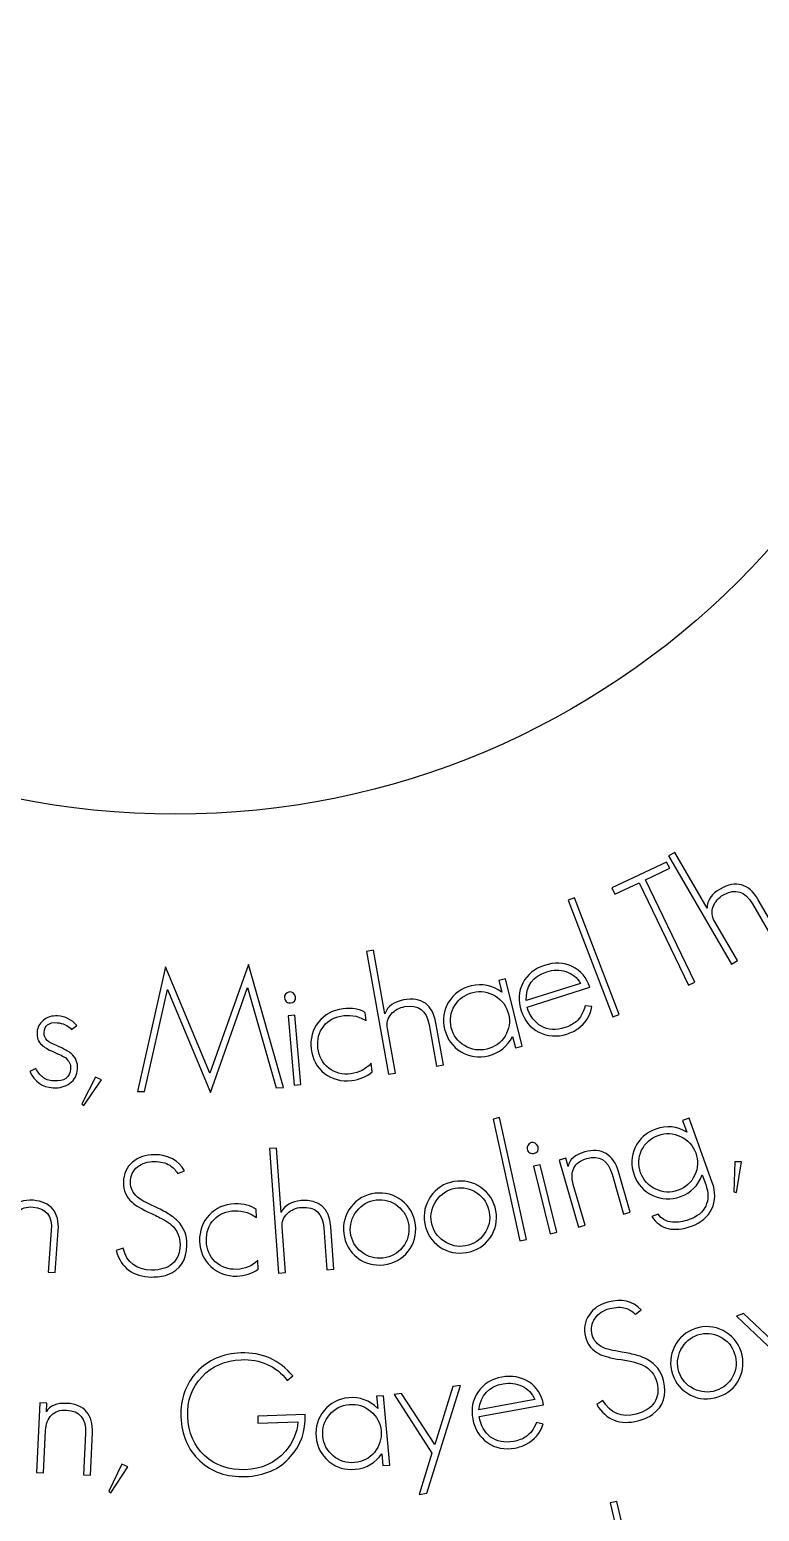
# Model space of a CAD drawing. Extents: x 17 to 567, y 64 to 412.
# Drawn here: x 167.2 to 226.5, y 129 to 249.4 of the extents above; entities that cross this region are included whole.
import ezdxf

# ---------------------------------------------------------------- set-up
doc = ezdxf.new("R2010")
doc.units = 0
doc.layers.add('Names', color=7, linetype='CONTINUOUS')

msp = doc.modelspace()

# ---------------------------------------------------------------- linework, layer by layer
at = {"layer": 'Names', "color": 7}
for points in [[(222.253502, 177.990997), (219.623547, 182.527499), (219.131885, 182.248133), (224.226648, 173.460021), (224.718318, 173.739336), (222.866176, 176.934148)], [(219.216501, 181.242885), (218.972102, 181.749251), (214.516803, 179.641782), (214.761205, 179.135394), (216.732906, 180.068068), (220.746103, 171.753098), (221.257636, 171.995056), (217.244408, 180.310022), (219.216501, 181.242885)], [(215.109919, 169.368913), (211.483135, 178.844098), (210.965658, 178.649881), (214.592442, 169.174696), (215.109919, 169.368913)], [(225.949976, 178.354299), (227.664275, 175.397267), (228.156287, 175.676834)], [(228.156287, 175.676834), (226.414259, 178.681721)], [(196.071323, 169.426783), (195.154344, 174.577962), (194.596058, 174.480463), (196.372429, 164.501587), (196.930718, 164.599087), (196.284932, 168.22678)], [(187.837174, 163.423854), (184.983916, 173.427477), (181.868022, 164.602668), (178.264885, 173.229657), (175.974273, 163.098943), (176.540933, 163.114973), (178.426669, 171.399409), (181.912418, 163.01545), (184.925403, 171.563617), (187.256163, 163.408462), (187.837174, 163.423854)], [(207.239766, 166.774447), (205.887283, 172.268775), (205.336109, 172.135729), (205.57188, 171.177991)], [(211.958081, 171.89124), (207.547348, 170.484873)], [(207.634005, 169.9516), (212.728957, 171.575959)], [(211.958081, 171.892369), (211.958081, 171.89124)], [(188.827737, 170.784181), (188.827737, 170.784201)], [(212.905227, 170.006577), (212.346187, 170.072945)], [(189.259817, 163.674642), (188.774352, 169.309274), (188.209106, 169.261623), (188.694571, 163.626983), (189.259817, 163.674642)], [(193.753757, 169.214137), (194.162863, 169.055754), (194.547975, 168.867252), (194.466995, 169.533553)], [(200.829051, 165.265227), (200.221678, 168.677257)], [(206.121452, 169.407843), (206.121452, 169.407843)], [(170.608529, 168.14975), (171.046865, 168.477133)], [(199.672629, 168.525461), (200.270358, 165.167733), (200.829051, 165.265227)], [(206.456046, 167.586144), (206.688591, 166.641402), (207.239766, 166.774447)], [(167.729177, 164.980936), (167.226434, 164.726566)], [(195.053224, 164.707127), (194.969037, 165.400403)], [(171.108728, 164.932165), (171.108728, 164.932095)], [(173.048668, 164.048923), (172.574204, 164.275544), (171.451699, 162.090775), (171.625827, 161.959781), (173.048668, 164.048923)], [(195.053145, 164.707175), (195.053224, 164.707127)], [(207.591242, 151.089826), (205.400625, 160.985536), (204.862628, 160.867776), (207.053245, 150.972063), (207.591242, 151.089826)], [(222.678306, 155.722554), (220.799327, 160.929258), (220.267764, 160.739613), (220.602607, 159.811776)], [(187.641236, 153.283581), (187.261889, 158.500527), (186.699034, 158.460189), (187.433895, 148.35389), (187.996748, 148.394231), (187.729597, 152.068231)], [(208.523916, 158.622896), (208.523874, 158.622904)], [(221.334302, 158.10854), (221.334172, 158.108681)], [(179.247546, 156.430444), (179.786977, 156.657517)], [(210.047843, 151.663578), (208.699343, 157.157409), (208.150694, 157.024121), (209.49922, 151.530324), (210.047843, 151.663578)], [(210.9576, 157.017164), (210.767495, 157.675027), (210.225112, 157.520067), (211.795885, 152.084958), (212.33822, 152.239918), (211.383595, 155.543222)], [(216.017263, 153.291469), (215.06261, 156.594785)], [(225.044731, 157.38462), (224.520337, 157.391619), (224.438453, 154.941818), (224.651161, 154.896171), (225.044731, 157.38462)], [(214.534953, 156.387032), (215.474409, 153.136332), (216.017263, 153.291469)], [(221.858309, 156.332146), (222.142067, 155.545914)], [(222.67821, 155.722673), (222.678306, 155.722554)], [(184.893647, 153.269228), (185.284996, 153.075239), (185.649867, 152.853184), (185.62935, 153.524009)], [(204.551732, 153.31026), (204.551732, 153.31026)], [(205.094084, 153.406359), (205.094084, 153.406359)], [(218.286426, 153.136764), (217.755303, 152.947119)], [(168.974499, 151.807446), (168.722432, 148.434442), (169.285454, 148.39282)], [(169.285454, 148.39282), (169.541608, 151.820412)], [(191.114993, 152.022996), (191.362265, 148.622425), (191.92553, 148.662938)], [(191.92553, 148.662938), (191.674284, 152.118531)], [(198.012174, 152.209006), (198.012174, 152.209006)], [(198.558999, 152.275173), (198.558999, 152.275173)], [(179.999174, 150.643607), (179.999174, 150.643881)], [(174.804934, 150.369538), (174.238612, 150.183548)], [(185.775623, 148.66504), (185.755105, 149.362993)], [(185.775868, 148.66504), (185.775623, 148.66504)], [(229.697331, 146.823258), (229.121391, 146.598228), (228.81301, 141.68278), (225.206337, 145.068126), (224.64369, 144.848351), (228.751686, 140.938041), (228.547208, 137.445744), (229.135615, 137.675679), (229.697331, 146.823258)], [(216.437983, 145.012461), (216.896084, 145.374498)], [(224.492035, 141.794693), (224.492247, 141.794744)], [(225.014468, 141.965499), (225.01475, 141.965449)], [(188.150921, 139.632656), (188.59222, 139.990251)], [(202.217347, 139.207903), (201.604262, 139.12552), (200.133218, 134.42363), (197.436517, 138.565376), (196.837554, 138.484793), (199.896168, 133.714515), (198.865134, 130.37045), (199.491513, 130.454637), (202.217347, 139.207903)], [(218.710756, 139.63503), (218.710724, 139.635061)], [(168.57354, 137.084867), (168.605474, 137.768584), (168.042807, 137.794605), (167.779127, 132.145588), (168.341791, 132.119568), (168.502005, 135.552914)], [(196.477546, 132.755976), (195.965222, 138.388005), (195.403828, 138.337355), (195.493022, 137.355631)], [(208.249345, 138.070813), (203.719311, 137.249913)], [(203.734345, 136.709774), (208.967118, 137.658102)], [(208.249345, 138.070884), (208.249345, 138.070813)], [(213.78749, 137.992392), (213.292535, 137.662954)], [(189.609806, 136.846333), (185.750115, 136.713968), (185.768347, 136.152664), (189.009788, 136.264038)], [(189.608649, 136.846561), (189.609806, 136.846333)], [(208.933903, 136.079298), (208.39198, 136.217601)], [(171.753135, 135.347476), (171.595435, 131.968816), (172.158048, 131.942727)], [(172.158048, 131.942727), (172.318262, 135.376071)], [(195.770054, 135.524344), (195.770054, 135.524344)], [(195.827955, 133.673763), (195.916042, 132.705325), (196.477546, 132.755976)], [(175.187613, 132.615074), (174.711318, 132.831425), (173.643657, 130.623129), (173.819606, 130.495779), (175.187613, 132.615074)], [(217.222615, 119.935557), (214.918033, 129.80269), (214.384557, 129.678083), (216.68913, 119.810931), (217.222615, 119.935557)]]:
    msp.add_lwpolyline(points, dxfattribs=at)
for points in [[(179.056933, 185.631686), (143.328819, 185.631686), (114.371656, 214.588869), (114.371656, 250.316963)], [(243.74221, 250.24564), (243.70367, 214.5503), (214.761284, 185.631686), (179.056933, 185.631686)], [(223.309208, 179.553941), (222.621438, 179.163164), (222.269547, 178.642171), (222.253502, 177.990997)], [(226.414259, 178.681721), (225.647778, 180.003851), (224.612759, 180.294599), (223.309208, 179.553941)], [(223.584691, 179.078819), (224.560226, 179.633064), (225.34865, 179.391567), (225.949976, 178.354299)], [(222.759597, 178.136395), (222.909762, 178.537373), (223.184672, 178.851515), (223.584691, 179.078819)], [(222.866176, 176.934148), (222.636814, 177.329922), (222.601186, 177.730669), (222.759597, 178.136395)], [(211.298186, 173.248986), (210.610436, 173.576389), (209.862773, 173.611357), (209.055208, 173.353973)], [(209.055208, 173.353973), (208.239055, 173.093736), (207.649482, 172.613224), (207.286502, 171.912441)], [(207.547348, 170.484873), (207.542353, 171.691704), (208.101463, 172.474235), (209.22484, 172.83242)], [(209.22484, 172.83242), (209.760289, 173.003134), (210.28231, 173.00656), (210.790909, 172.843822)], [(210.790909, 172.843822), (211.32001, 172.676769), (211.709099, 172.359687), (211.958081, 171.892369)], [(212.728957, 171.575959), (212.471706, 172.366675), (211.994778, 172.924354), (211.298186, 173.248986)], [(188.333874, 171.196268), (188.035497, 171.115987), (187.896878, 170.953032), (187.918039, 170.70738)], [(188.827737, 170.784201), (188.728234, 171.078299), (188.563527, 171.215668), (188.333874, 171.196268)], [(203.099018, 171.680756), (202.292743, 171.486305), (201.679669, 171.046989), (201.259767, 170.363049)], [(201.754545, 170.088069), (202.09324, 170.639461), (202.585072, 170.992952), (203.230012, 171.14855)], [(205.57188, 171.177991), (204.810205, 171.727122), (203.985913, 171.894703), (203.099018, 171.680756)], [(203.230012, 171.14855), (203.866231, 171.302138), (204.468436, 171.207613), (205.036626, 170.865693)], [(207.286502, 171.912441), (206.929499, 171.223198), (206.882489, 170.474465), (207.145458, 169.666209)], [(187.918039, 170.70738), (187.938557, 170.571823), (187.994217, 170.466656), (188.084178, 170.39176)], [(188.084178, 170.39176), (188.201478, 170.319186), (188.310571, 170.287233), (188.411462, 170.29566)], [(188.411462, 170.29566), (188.714834, 170.321201), (188.853614, 170.484162), (188.827737, 170.784181)], [(192.677127, 169.817161), (191.835058, 169.716969), (191.168316, 169.357113), (190.676987, 168.73776)], [(194.466995, 169.533553), (193.997095, 169.808714), (193.400466, 169.903259), (192.677127, 169.817161)], [(197.600553, 170.541812), (196.819576, 170.405563), (196.309858, 170.033894), (196.071323, 169.426783)], [(196.59718, 169.393379), (196.875902, 169.720074), (197.242368, 169.92302), (197.696593, 170.002282)], [(200.221678, 168.677257), (199.954408, 170.178513), (199.080704, 170.800034), (197.600553, 170.541812)], [(197.696593, 170.002282), (198.804293, 170.195579), (199.462966, 169.703245), (199.672629, 168.525461)], [(201.259767, 170.363049), (200.846447, 169.690121), (200.737998, 168.954583), (200.934467, 168.156416)], [(201.472125, 168.286199), (201.314885, 168.924941), (201.40886, 169.525586), (201.754545, 170.088069)], [(205.036626, 170.865693), (205.604793, 170.523622), (205.966404, 170.037678), (206.121452, 169.407843)], [(208.790196, 168.407032), (208.256832, 168.707017), (207.871438, 169.221853), (207.634005, 169.9516)], [(212.346187, 170.072945), (212.203321, 169.49996), (211.968532, 169.075063), (211.642048, 168.798302)], [(211.749358, 168.199822), (212.38672, 168.652421), (212.771993, 169.254647), (212.905227, 170.006577)], [(168.330482, 168.893007), (168.017213, 168.63962), (167.84749, 168.321665), (167.82124, 167.939226)], [(169.477233, 169.241473), (169.017053, 169.272506), (168.634811, 169.156086), (168.330482, 168.893007)], [(168.386811, 167.901205), (168.426249, 168.47487), (168.77715, 168.739442), (169.439734, 168.694918)], [(169.439734, 168.694918), (169.927112, 168.662082), (170.316728, 168.480396), (170.608529, 168.14975)], [(171.046865, 168.477133), (170.635224, 168.943991), (170.11199, 169.198773), (169.477233, 169.241473)], [(190.676987, 168.73776), (190.185633, 168.118355), (189.990606, 167.391715), (190.091887, 166.557785)], [(191.105945, 168.416261), (191.492587, 168.903619), (192.038343, 169.189281), (192.743263, 169.273197)], [(192.743263, 169.273197), (193.054774, 169.310135), (193.391626, 169.291429), (193.753757, 169.214137)], [(196.284932, 168.22678), (196.205049, 168.676176), (196.308864, 169.065013), (196.59718, 169.393379)], [(206.121452, 169.407843), (206.278694, 168.769363), (206.184418, 168.168859), (205.838925, 167.606365)], [(207.145458, 169.666209), (207.405475, 168.866992), (207.889407, 168.287731), (208.597308, 167.928383)], [(211.642048, 168.798302), (211.383135, 168.58173), (211.069295, 168.414629), (210.700465, 168.29703)], [(167.82124, 167.939226), (167.790611, 167.492849), (167.914337, 167.14135), (168.192712, 166.884748)], [(168.647347, 167.252083), (168.456319, 167.429637), (168.36933, 167.646056), (168.386811, 167.901205)], [(190.641359, 166.623122), (190.556473, 167.320962), (190.71143, 167.918683), (191.105945, 168.416261)], [(200.934467, 168.156416), (201.130958, 167.358232), (201.574521, 166.751121), (202.265176, 166.335106)], [(202.556903, 166.82856), (201.988694, 167.170749), (201.627085, 167.656629), (201.472125, 168.286199)], [(205.838925, 167.606365), (205.500266, 167.054702), (205.008367, 166.701049), (204.363159, 166.545393)], [(204.494062, 166.01346), (205.389996, 166.22958), (206.043973, 166.753845), (206.456046, 167.586144)], [(208.597308, 167.928383), (209.296364, 167.566205), (210.053959, 167.515241), (210.8701, 167.775478)], [(210.700465, 168.29703), (209.980742, 168.067536), (209.343992, 168.104182), (208.790196, 168.407032)], [(210.8701, 167.775478), (211.21243, 167.884568), (211.505509, 168.026083), (211.749358, 168.199822)], [(168.192712, 166.884748), (168.383498, 166.707199), (168.703501, 166.520927), (169.152429, 166.325999)], [(169.408743, 166.830632), (169.058065, 166.973038), (168.804265, 167.11365), (168.647347, 167.252083)], [(169.152429, 166.325999), (169.394677, 166.218509), (169.598507, 166.124712), (169.763965, 166.04488)], [(170.160402, 166.471016), (169.96436, 166.580329), (169.714003, 166.700101), (169.408743, 166.830632)], [(170.598759, 166.187727), (170.502459, 166.267409), (170.356279, 166.361855), (170.160402, 166.471016)], [(171.108728, 164.932095), (171.143865, 165.442115), (170.973629, 165.860665), (170.598759, 166.187727)], [(190.091887, 166.557785), (190.192993, 165.724132), (190.556583, 165.064079), (191.182221, 164.577652)], [(191.520566, 165.004028), (191.018075, 165.394716), (190.725004, 165.934407), (190.641359, 166.623122)], [(202.265176, 166.335106), (202.944829, 165.926169), (203.68779, 165.818953), (204.494062, 166.01346)], [(204.363159, 166.545393), (203.727208, 166.392027), (203.125124, 166.486332), (202.556903, 166.82856)], [(168.25017, 164.287067), (168.039985, 164.456629), (167.866179, 164.688015), (167.729177, 164.980936)], [(170.542732, 164.970214), (170.492781, 164.24144), (170.035401, 163.906146), (169.170669, 163.964276)], [(169.763965, 166.04488), (169.929415, 165.965), (170.056305, 165.894947), (170.144674, 165.834235)], [(170.144674, 165.834235), (170.431909, 165.577012), (170.564612, 165.28901), (170.542732, 164.970214)], [(193.317822, 164.542236), (192.622139, 164.459353), (192.023049, 164.613409), (191.520566, 165.004028)], [(194.969037, 165.400403), (194.527596, 164.906768), (193.977184, 164.620719), (193.317822, 164.542236)], [(167.226434, 164.726566), (167.613719, 163.904487), (168.248988, 163.463726), (169.132261, 163.404364)], [(169.170669, 163.964276), (168.775075, 163.991002), (168.468263, 164.098464), (168.25017, 164.287067)], [(169.132261, 163.404364), (169.647435, 163.369732), (170.099688, 163.494757), (170.489005, 163.779739)], [(170.489005, 163.779739), (170.868411, 164.056063), (171.075003, 164.440201), (171.108728, 164.932165)], [(191.182221, 164.577652), (191.807869, 164.091236), (192.541748, 163.89814), (193.383829, 163.998371)], [(193.383829, 163.998371), (194.024733, 164.074548), (194.58119, 164.310921), (195.053145, 164.707175)], [(220.602607, 159.811776), (219.790428, 160.278434), (218.956695, 160.359127), (218.101362, 160.053867)], [(207.974393, 158.954936), (207.693297, 158.830095), (207.582135, 158.64807), (207.640925, 158.408553)], [(208.523874, 158.622904), (208.380547, 158.898356), (208.197241, 159.009018), (207.974393, 158.954936)], [(218.101362, 160.053867), (217.323808, 159.776329), (216.763448, 159.275619), (216.420226, 158.551671)], [(216.939297, 158.329576), (217.216149, 158.913189), (217.665599, 159.316022), (218.287583, 159.538027)], [(218.287583, 159.538027), (218.901117, 159.75689), (219.507237, 159.72608), (220.105949, 159.445133)], [(220.105949, 159.445133), (220.70465, 159.164226), (221.114098, 158.718702), (221.334302, 158.10854)], [(177.350129, 157.970059), (176.652346, 157.977058), (176.062595, 157.773568), (175.580873, 157.358763)], [(179.786977, 156.657517), (179.3187, 157.520479), (178.50643, 157.957986), (177.350129, 157.970059)], [(207.640925, 158.408553), (207.682465, 158.277791), (207.75343, 158.182392), (207.853161, 158.121985)], [(207.853161, 158.121985), (207.9796, 158.068129), (208.091995, 158.053114), (208.189963, 158.076835)], [(208.189963, 158.076835), (208.484416, 158.148308), (208.595739, 158.330316), (208.523916, 158.622896)], [(212.323454, 158.191042), (211.520617, 157.96157), (211.065319, 157.570269), (210.9576, 157.017164)], [(214.052269, 158.05822), (213.578996, 158.340916), (213.002718, 158.385191), (212.323454, 158.191042)], [(212.475549, 157.664525), (213.516374, 157.96203), (214.202854, 157.536264), (214.534953, 156.387032)], [(215.06261, 156.594785), (214.862235, 157.287691), (214.525592, 157.775506), (214.052269, 158.05822)], [(216.420226, 158.551671), (216.082332, 157.839402), (216.052891, 157.096655), (216.331935, 156.323388)], [(216.850505, 156.508244), (216.627318, 157.127056), (216.656756, 157.734155), (216.939297, 158.329576)], [(221.334172, 158.108681), (221.55737, 157.490118), (221.527929, 156.883159), (221.245382, 156.287761)], [(175.580873, 157.358763), (175.090255, 156.953218), (174.84138, 156.412686), (174.834259, 155.737168)], [(175.398546, 155.731343), (175.403541, 156.251425), (175.601204, 156.669201), (175.990002, 156.984711)], [(175.990002, 156.984711), (176.35115, 157.282374), (176.802613, 157.428384), (177.344352, 157.422748)], [(177.344352, 157.422748), (177.858338, 157.417753), (178.274932, 157.312527), (178.594111, 157.108406)], [(178.594111, 157.108406), (178.849441, 156.959836), (179.067254, 156.733765), (179.247546, 156.430444)], [(211.383595, 155.543222), (211.233882, 156.060778), (211.252822, 156.507784), (211.440152, 156.884229)], [(211.440152, 156.884229), (211.618616, 157.258139), (211.963728, 157.518235), (212.475549, 157.664525)], [(174.834259, 155.737168), (174.82726, 155.061618), (175.059964, 154.515933), (175.533036, 154.100045)], [(175.991571, 154.50614), (175.591303, 154.85743), (175.393621, 155.265848), (175.398546, 155.731343)], [(201.689998, 155.780272), (200.876707, 155.636265), (200.245066, 155.232281), (199.795184, 154.568285)], [(203.886819, 155.306768), (203.226746, 155.764868), (202.49447, 155.922706), (201.689998, 155.780272)], [(201.786558, 155.240863), (202.44654, 155.357711), (203.04342, 155.227175), (203.577215, 154.84865)], [(216.331935, 156.323388), (216.610983, 155.550136), (217.114405, 154.99268), (217.842188, 154.650988)], [(218.078798, 155.171851), (217.48003, 155.452877), (217.070601, 155.898353), (216.850505, 156.508244)], [(221.245382, 156.287761), (220.96857, 155.703846), (220.51908, 155.300861), (219.896845, 155.078755)], [(220.082686, 154.5636), (220.946686, 154.871984), (221.538571, 155.461496), (221.858309, 156.332146)], [(222.142067, 155.545914), (222.380813, 154.884357), (222.381084, 154.302564), (222.142914, 153.800511)], [(222.636266, 153.569055), (222.946443, 154.222893), (222.960446, 154.940773), (222.67821, 155.722673)], [(167.528855, 154.262102), (166.695783, 154.323765), (166.132346, 154.11354), (165.838468, 153.631948)], [(169.104141, 153.541436), (168.75876, 153.969782), (168.233652, 154.209998), (167.528855, 154.262102)], [(177.36067, 153.752592), (176.675423, 154.070087), (176.219056, 154.321281), (175.991571, 154.50614)], [(189.270039, 154.238238), (188.482667, 154.18168), (187.939742, 153.863384), (187.641236, 153.283581)], [(191.674284, 152.118531), (191.5636, 153.638975), (190.76228, 154.345538), (189.270039, 154.238238)], [(195.291865, 154.832324), (194.471821, 154.733323), (193.818724, 154.364487), (193.332667, 153.726205)], [(193.791295, 153.381704), (194.198361, 153.90911), (194.720704, 154.211361), (195.358345, 154.288448)], [(197.459038, 154.238968), (196.825421, 154.732592), (196.103045, 154.930393), (195.291865, 154.832324)], [(195.358345, 154.288448), (196.023803, 154.369033), (196.612516, 154.205562), (197.124518, 153.798558)], [(198.558999, 152.275173), (198.459499, 153.090716), (198.092636, 153.745303), (197.459038, 154.238968)], [(199.795184, 154.568285), (199.334755, 153.912065), (199.176191, 153.183912), (199.319419, 152.383874)], [(199.861782, 152.479843), (199.749035, 153.109013), (199.885715, 153.698885), (200.272221, 154.249467)], [(200.272221, 154.249467), (200.649397, 154.79842), (201.154171, 155.128877), (201.786558, 155.240863)], [(203.577215, 154.84865), (204.109419, 154.479123), (204.43429, 153.966319), (204.551732, 153.31026)], [(205.094084, 153.406359), (204.949394, 154.215186), (204.546846, 154.848642), (203.886819, 155.306768)], [(217.842188, 154.650988), (218.558288, 154.315205), (219.305149, 154.286069), (220.082686, 154.5636)], [(219.896845, 155.078755), (219.283559, 154.859891), (218.677521, 154.890933), (218.078798, 155.171851)], [(166.244953, 153.340861), (166.542686, 153.630057), (166.957098, 153.755025), (167.488162, 153.715776)], [(167.488162, 153.715776), (168.568153, 153.635893), (169.063588, 152.999835), (168.974499, 151.807446)], [(169.541608, 151.820412), (169.595261, 152.539401), (169.449414, 153.11308), (169.104141, 153.541436)], [(175.533036, 154.100045), (175.814663, 153.841633), (176.343824, 153.534959), (177.120564, 153.179989)], [(177.120564, 153.179989), (177.531516, 152.992856), (177.869359, 152.825046), (178.134072, 152.676293)], [(178.469804, 153.172668), (178.159726, 153.363224), (177.790009, 153.556411), (177.36067, 153.752592)], [(179.220958, 152.59648), (179.030164, 152.79024), (178.779859, 152.982213), (178.469804, 153.172668)], [(181.799978, 153.067391), (181.257033, 152.494056), (180.99823, 151.787617), (181.023548, 150.948071)], [(183.880272, 153.965151), (183.036351, 153.940033), (182.342911, 153.640717), (181.799978, 153.067391)], [(182.196562, 152.709228), (182.623779, 153.160389), (183.190628, 153.396479), (183.89707, 153.417561)], [(185.62935, 153.524009), (185.188228, 153.83972), (184.605202, 153.986761), (183.880272, 153.965151)], [(183.89707, 153.417561), (184.209278, 153.426564), (184.541468, 153.377417), (184.893647, 153.269228)], [(187.729597, 152.068231), (187.696464, 152.523337), (187.839367, 152.899672), (188.158535, 153.197173)], [(188.158535, 153.197173), (188.46809, 153.493998), (188.851831, 153.658886), (189.30977, 153.69181)], [(189.30977, 153.69181), (190.426509, 153.772091), (191.028272, 153.215845), (191.114993, 152.022996)], [(193.332667, 153.726205), (192.836529, 153.096262), (192.637766, 152.377919), (192.736388, 151.571246)], [(193.283236, 151.637303), (193.205656, 152.271702), (193.374927, 152.853144), (193.791295, 153.381704)], [(197.124518, 153.798558), (197.63541, 153.400342), (197.931292, 152.870512), (198.012174, 152.209006)], [(204.551732, 153.31026), (204.667668, 152.66324), (204.535701, 152.069786), (204.157298, 151.529895)], [(204.631564, 151.224279), (205.084703, 151.870162), (205.238892, 152.59753), (205.094084, 153.406359)], [(217.755303, 152.947119), (218.452686, 151.906148), (219.531466, 151.646232), (220.991647, 152.167392)], [(219.442645, 152.487441), (218.918911, 152.533587), (218.53348, 152.749891), (218.286426, 153.136764)], [(222.142914, 153.800511), (221.913439, 153.301311), (221.466241, 152.933016), (220.801015, 152.695574)], [(220.991647, 152.167392), (221.777882, 152.447998), (222.326081, 152.915236), (222.636266, 153.569055)], [(178.134072, 152.676293), (178.39876, 152.527491), (178.594772, 152.393165), (178.722102, 152.27315)], [(178.722102, 152.27315), (179.203841, 151.839078), (179.441306, 151.297925), (179.434476, 150.649706)], [(179.999174, 150.643881), (180.008177, 151.419681), (179.74796, 152.070554), (179.220958, 152.59648)], [(181.57446, 150.964485), (181.553942, 151.667021), (181.76069, 152.248616), (182.196562, 152.709228)], [(198.012174, 152.209006), (198.091857, 151.556618), (197.927685, 150.971292), (197.51949, 150.453014)], [(197.976086, 150.121834), (198.464384, 150.741857), (198.658683, 151.459621), (198.558999, 152.275173)], [(199.319419, 152.383874), (199.464106, 151.575059), (199.866566, 150.941572), (200.526481, 150.483426)], [(200.847466, 150.957638), (200.304544, 151.334493), (199.975978, 151.841889), (199.861782, 152.479843)], [(220.801015, 152.695574), (220.30848, 152.519843), (219.855697, 152.450382), (219.442645, 152.487441)], [(178.389701, 148.209423), (179.449583, 148.590912), (179.986082, 149.402292), (179.999174, 150.643607)], [(179.434476, 150.649706), (179.427477, 149.964984), (179.215384, 149.446906), (178.798669, 149.095477)], [(181.023548, 150.948071), (181.048863, 150.108782), (181.349757, 149.419177), (181.926278, 148.879235)], [(182.300349, 149.27394), (181.837327, 149.707603), (181.59537, 150.271119), (181.57446, 150.964485)], [(192.736388, 151.571246), (192.835891, 150.755711), (193.202673, 150.101094), (193.83616, 149.607431)], [(194.182963, 150.063307), (193.661764, 150.469383), (193.361877, 150.994045), (193.283236, 151.637303)], [(202.624092, 150.562756), (201.982595, 150.449099), (201.390402, 150.580987), (200.847466, 150.957638)], [(204.157298, 151.529895), (203.786018, 151.000361), (203.274967, 150.677984), (202.624092, 150.562756)], [(202.720581, 150.023867), (203.534151, 150.167873), (204.171152, 150.56807), (204.631564, 151.224279)], [(174.238612, 150.183548), (174.655071, 148.764199), (175.61595, 148.046657), (177.121298, 148.030963)], [(177.127202, 148.592213), (175.887987, 148.6059), (175.113896, 149.197602), (174.804934, 150.369538)], [(185.755105, 149.362993), (185.272974, 148.910477), (184.701513, 148.674368), (184.040718, 148.654649)], [(193.83616, 149.607431), (194.459555, 149.122085), (195.181324, 148.928988), (196.001369, 149.02813)], [(195.934931, 149.571504), (195.288123, 149.493224), (194.704137, 149.657291), (194.182963, 150.063307)], [(197.51949, 150.453014), (197.119401, 149.944684), (196.591222, 149.650825), (195.934931, 149.571504)], [(196.001369, 149.02813), (196.821719, 149.12743), (197.479943, 149.491861), (197.976086, 150.121834)], [(200.526481, 150.483426), (201.175894, 150.033064), (201.907259, 149.87986), (202.720581, 150.023867)], [(177.121298, 148.030963), (177.607553, 148.025968), (178.030375, 148.085516), (178.389701, 148.209423)], [(178.798669, 149.095477), (178.391092, 148.752597), (177.833923, 148.584838), (177.127202, 148.592213)], [(181.926278, 148.879235), (182.502776, 148.339277), (183.213011, 148.081893), (184.056934, 148.10707)], [(184.040718, 148.654649), (183.343513, 148.634131), (182.76338, 148.840198), (182.300349, 149.27394)], [(184.056934, 148.10707), (184.69925, 148.125301), (185.272234, 148.312237), (185.775868, 148.66504)], [(214.20041, 145.992858), (213.527214, 145.814618), (213.014478, 145.461838), (212.662129, 144.934232)], [(216.896084, 145.374498), (216.214517, 146.081931), (215.31595, 146.288052), (214.20041, 145.992858)], [(212.662129, 144.934232), (212.298811, 144.413207), (212.204173, 143.826227), (212.378211, 143.1733)], [(212.922615, 143.317287), (212.788658, 143.819982), (212.866258, 144.274935), (213.155905, 144.682193)], [(213.155905, 144.682193), (213.423627, 145.064892), (213.81878, 145.3254), (214.341425, 145.46372)], [(214.341425, 145.46372), (214.837309, 145.594942), (215.266137, 145.604535), (215.627859, 145.492447)], [(215.627859, 145.492447), (215.91327, 145.416871), (216.183334, 145.256927), (216.437983, 145.012461)], [(213.821202, 142.293876), (213.342085, 142.526221), (213.042548, 142.867388), (212.922615, 143.317287)], [(221.316604, 143.841625), (220.533064, 143.5857), (219.965645, 143.097685), (219.614377, 142.377541)], [(220.130466, 142.128234), (220.426026, 142.724344), (220.878448, 143.121891), (221.487701, 143.320874)], [(223.554321, 143.678907), (222.837558, 144.040519), (222.091645, 144.094762), (221.316604, 143.841625)], [(221.487701, 143.320874), (222.123511, 143.528556), (222.731798, 143.482227), (223.312541, 143.182123)], [(225.01475, 141.965449), (224.757866, 142.746115), (224.271053, 143.317268), (223.554321, 143.678907)], [(212.378211, 143.1733), (212.552336, 142.520354), (212.922454, 142.056251), (213.488823, 141.780968)], [(215.340034, 141.930941), (214.595814, 142.055088), (214.089536, 142.176074), (213.821202, 142.293876)], [(219.614377, 142.377541), (219.251646, 141.663632), (219.197309, 140.92058), (219.451199, 140.148383)], [(219.973914, 140.318888), (219.77422, 140.926145), (219.826484, 141.529283), (220.130466, 142.128234)], [(223.312541, 143.182123), (223.890521, 142.890361), (224.283674, 142.427909), (224.492035, 141.794693)], [(184.374533, 141.859581), (182.90941, 141.809332), (181.717202, 141.293353), (180.797945, 140.31183)], [(181.223528, 139.928998), (182.045788, 140.806726), (183.102436, 141.267747), (184.393453, 141.312062)], [(188.59222, 139.990251), (187.538707, 141.296816), (186.13282, 141.91992), (184.374533, 141.859581)], [(184.393453, 141.312062), (185.977654, 141.366418), (187.230131, 140.806636), (188.150921, 139.632656)], [(213.488823, 141.780968), (213.82894, 141.606611), (214.420134, 141.451494), (215.262364, 141.315505)], [(215.262364, 141.315505), (215.707801, 141.244331), (216.077766, 141.172178), (216.37224, 141.098925)], [(216.562271, 141.666344), (216.212984, 141.767676), (215.805588, 141.855766), (215.340034, 141.930941)], [(216.37224, 141.098925), (216.666699, 141.025948), (216.891246, 140.9483), (217.045865, 140.866436)], [(217.439147, 141.31038), (217.203855, 141.446388), (216.911578, 141.565068), (216.562271, 141.666344)], [(217.045865, 140.866436), (217.625535, 140.575919), (217.998878, 140.117412), (218.165909, 139.490862)], [(218.710724, 139.635061), (218.51081, 140.384905), (218.086988, 140.943355), (217.439147, 141.31038)], [(224.492247, 141.794744), (224.697637, 141.170248), (224.65131, 140.564308), (224.352804, 139.976947)], [(224.864306, 139.740516), (225.2213, 140.443176), (225.271372, 141.184833), (225.014468, 141.965499)], [(180.797945, 140.31183), (179.887033, 139.339766), (179.456825, 138.123868), (179.507306, 136.664124)], [(180.056827, 136.682994), (180.012281, 137.969278), (180.401239, 139.051273), (181.223528, 139.928998)], [(205.582633, 139.898117), (204.744385, 139.746132), (204.10034, 139.346474), (203.650429, 138.698915)], [(207.778212, 139.502594), (207.143906, 139.916558), (206.412039, 140.048401), (205.582633, 139.898117)], [(219.451199, 140.148383), (219.708033, 139.367695), (220.194801, 138.796545), (220.911423, 138.434882)], [(221.162166, 138.949038), (220.572595, 139.246514), (220.176522, 139.70313), (219.973914, 140.318888)], [(224.352804, 139.976947), (224.060345, 139.400929), (223.600597, 139.01052), (222.973547, 138.805711)], [(223.144484, 138.285632), (223.928291, 138.541644), (224.501558, 139.026609), (224.864306, 139.740516)], [(203.650429, 138.698915), (203.207967, 138.062044), (203.063001, 137.325933), (203.215497, 136.490501)], [(203.719311, 137.249913), (203.873128, 138.446959), (204.527266, 139.150025), (205.681044, 139.359118)], [(205.681044, 139.359118), (206.230923, 139.458819), (206.745597, 139.394255), (207.225, 139.165818)], [(207.225, 139.165818), (207.724177, 138.931512), (208.065635, 138.566519), (208.249345, 138.070884)], [(208.967118, 137.658102), (208.818085, 138.475415), (208.421611, 139.090233), (207.778212, 139.502594)], [(217.814361, 136.86203), (218.731767, 137.510921), (219.03055, 138.435244), (218.710756, 139.63503)], [(218.165909, 139.490862), (218.342317, 138.829037), (218.277273, 138.273511), (217.970549, 137.824261)], [(222.973547, 138.805711), (222.355534, 138.603744), (221.751739, 138.651666), (221.162166, 138.949038)], [(170.242622, 137.761348), (169.409722, 137.799885), (168.853355, 137.574435), (168.57354, 137.084867)], [(171.834437, 137.084364), (171.477917, 137.503055), (170.947314, 137.728692), (170.242622, 137.761348)], [(193.137759, 138.215401), (192.316521, 138.141225), (191.648777, 137.796753), (191.134492, 137.181937)], [(191.579898, 136.837344), (191.994703, 137.332988), (192.530558, 137.610472), (193.187478, 137.669764)], [(195.493022, 137.355631), (194.826193, 138.010372), (194.04111, 138.296963), (193.137759, 138.215401)], [(193.187478, 137.669764), (193.835452, 137.728223), (194.413209, 137.546757), (194.920698, 137.125168)], [(213.292535, 137.662954), (214.073221, 136.405592), (215.189748, 135.969036), (216.642013, 136.35333)], [(216.497436, 136.895733), (215.301875, 136.579381), (214.398564, 136.945082), (213.78749, 137.992392)], [(217.970549, 137.824261), (217.670284, 137.385673), (217.179251, 137.076166), (216.497436, 136.895733)], [(220.911423, 138.434882), (221.616569, 138.07944), (222.360919, 138.029662), (223.144484, 138.285632)], [(168.502005, 135.552914), (168.527123, 136.090824), (168.688687, 136.508211), (168.987033, 136.805072)], [(168.987033, 136.805072), (169.276068, 137.102376), (169.686055, 137.238715), (170.217028, 137.21411)], [(170.217028, 137.21411), (171.296841, 137.16416), (171.808862, 136.541874), (171.753135, 135.347476)], [(172.318262, 135.376071), (172.351796, 136.096256), (172.190452, 136.665699), (171.834437, 137.084364)], [(179.507306, 136.664124), (179.558459, 135.18629), (180.071895, 133.993712), (181.047819, 133.086435)], [(181.431362, 133.524001), (180.55982, 134.33451), (180.101635, 135.387503), (180.056827, 136.682994)], [(189.009788, 136.264038), (188.948624, 135.385271), (188.609591, 134.588126), (187.992529, 133.872577)], [(188.420214, 133.435271), (189.258572, 134.377501), (189.654685, 135.514594), (189.608649, 136.846561)], [(191.134492, 137.181937), (190.628276, 136.577047), (190.412384, 135.865512), (190.486812, 135.047304)], [(191.034501, 135.096727), (190.974938, 135.751505), (191.156824, 136.331706), (191.579898, 136.837344)], [(194.920698, 137.125168), (195.428204, 136.703568), (195.711307, 136.169942), (195.770054, 135.524344)], [(203.215497, 136.490501), (203.366119, 135.664394), (203.766688, 135.027235), (204.416623, 134.578976)], [(204.669669, 135.028265), (204.183824, 135.39496), (203.872056, 135.955461), (203.734345, 136.709774)], [(208.39198, 136.217601), (208.17586, 135.668139), (207.888496, 135.277459), (207.530401, 135.045495)], [(207.55726, 134.438393), (208.244739, 134.804226), (208.703618, 135.351195), (208.933903, 136.079298)], [(216.642013, 136.35333), (217.111154, 136.477485), (217.50195, 136.647047), (217.814361, 136.86203)], [(190.486812, 135.047304), (190.561189, 134.229102), (190.906891, 133.56367), (191.523739, 133.050957)], [(191.883837, 133.496112), (191.37632, 133.917831), (191.09322, 134.451378), (191.034501, 135.096727)], [(195.770054, 135.524344), (195.829614, 134.869834), (195.647731, 134.289755), (195.224609, 133.784137)], [(206.536877, 134.670921), (205.797683, 134.536965), (205.175268, 134.654891), (204.669669, 135.028265)], [(207.530401, 135.045495), (207.246841, 134.864517), (206.915673, 134.739572), (206.536877, 134.670921)], [(187.992529, 133.872577), (187.181882, 132.922349), (186.085181, 132.423507), (184.70249, 132.376037)], [(195.224609, 133.784137), (194.809824, 133.288202), (194.273856, 133.010574), (193.616687, 132.951237)], [(193.666189, 132.406088), (194.578718, 132.488474), (195.299316, 132.911034), (195.827955, 133.673763)], [(204.416623, 134.578976), (205.057485, 134.129089), (205.797043, 133.980087), (206.63526, 134.131993)], [(206.63526, 134.131993), (206.986858, 134.195656), (207.29417, 134.297903), (207.55726, 134.438393)], [(181.047819, 133.086435), (182.013905, 132.187736), (183.238617, 131.763855), (184.721909, 131.814765)], [(184.70249, 132.376037), (183.411441, 132.331793), (182.321067, 132.714373), (181.431362, 133.524001)], [(184.721909, 131.814765), (186.278689, 131.868122), (187.511447, 132.408363), (188.420214, 133.435271)], [(191.523739, 133.050957), (192.130841, 132.546894), (192.844979, 132.331914), (193.666189, 132.406088)], [(193.616687, 132.951237), (192.968936, 132.892777), (192.391346, 133.074483), (191.883837, 133.496112)]]:
    msp.add_open_spline(points, degree=3, dxfattribs=at)

doc.saveas('drawing.dxf')
